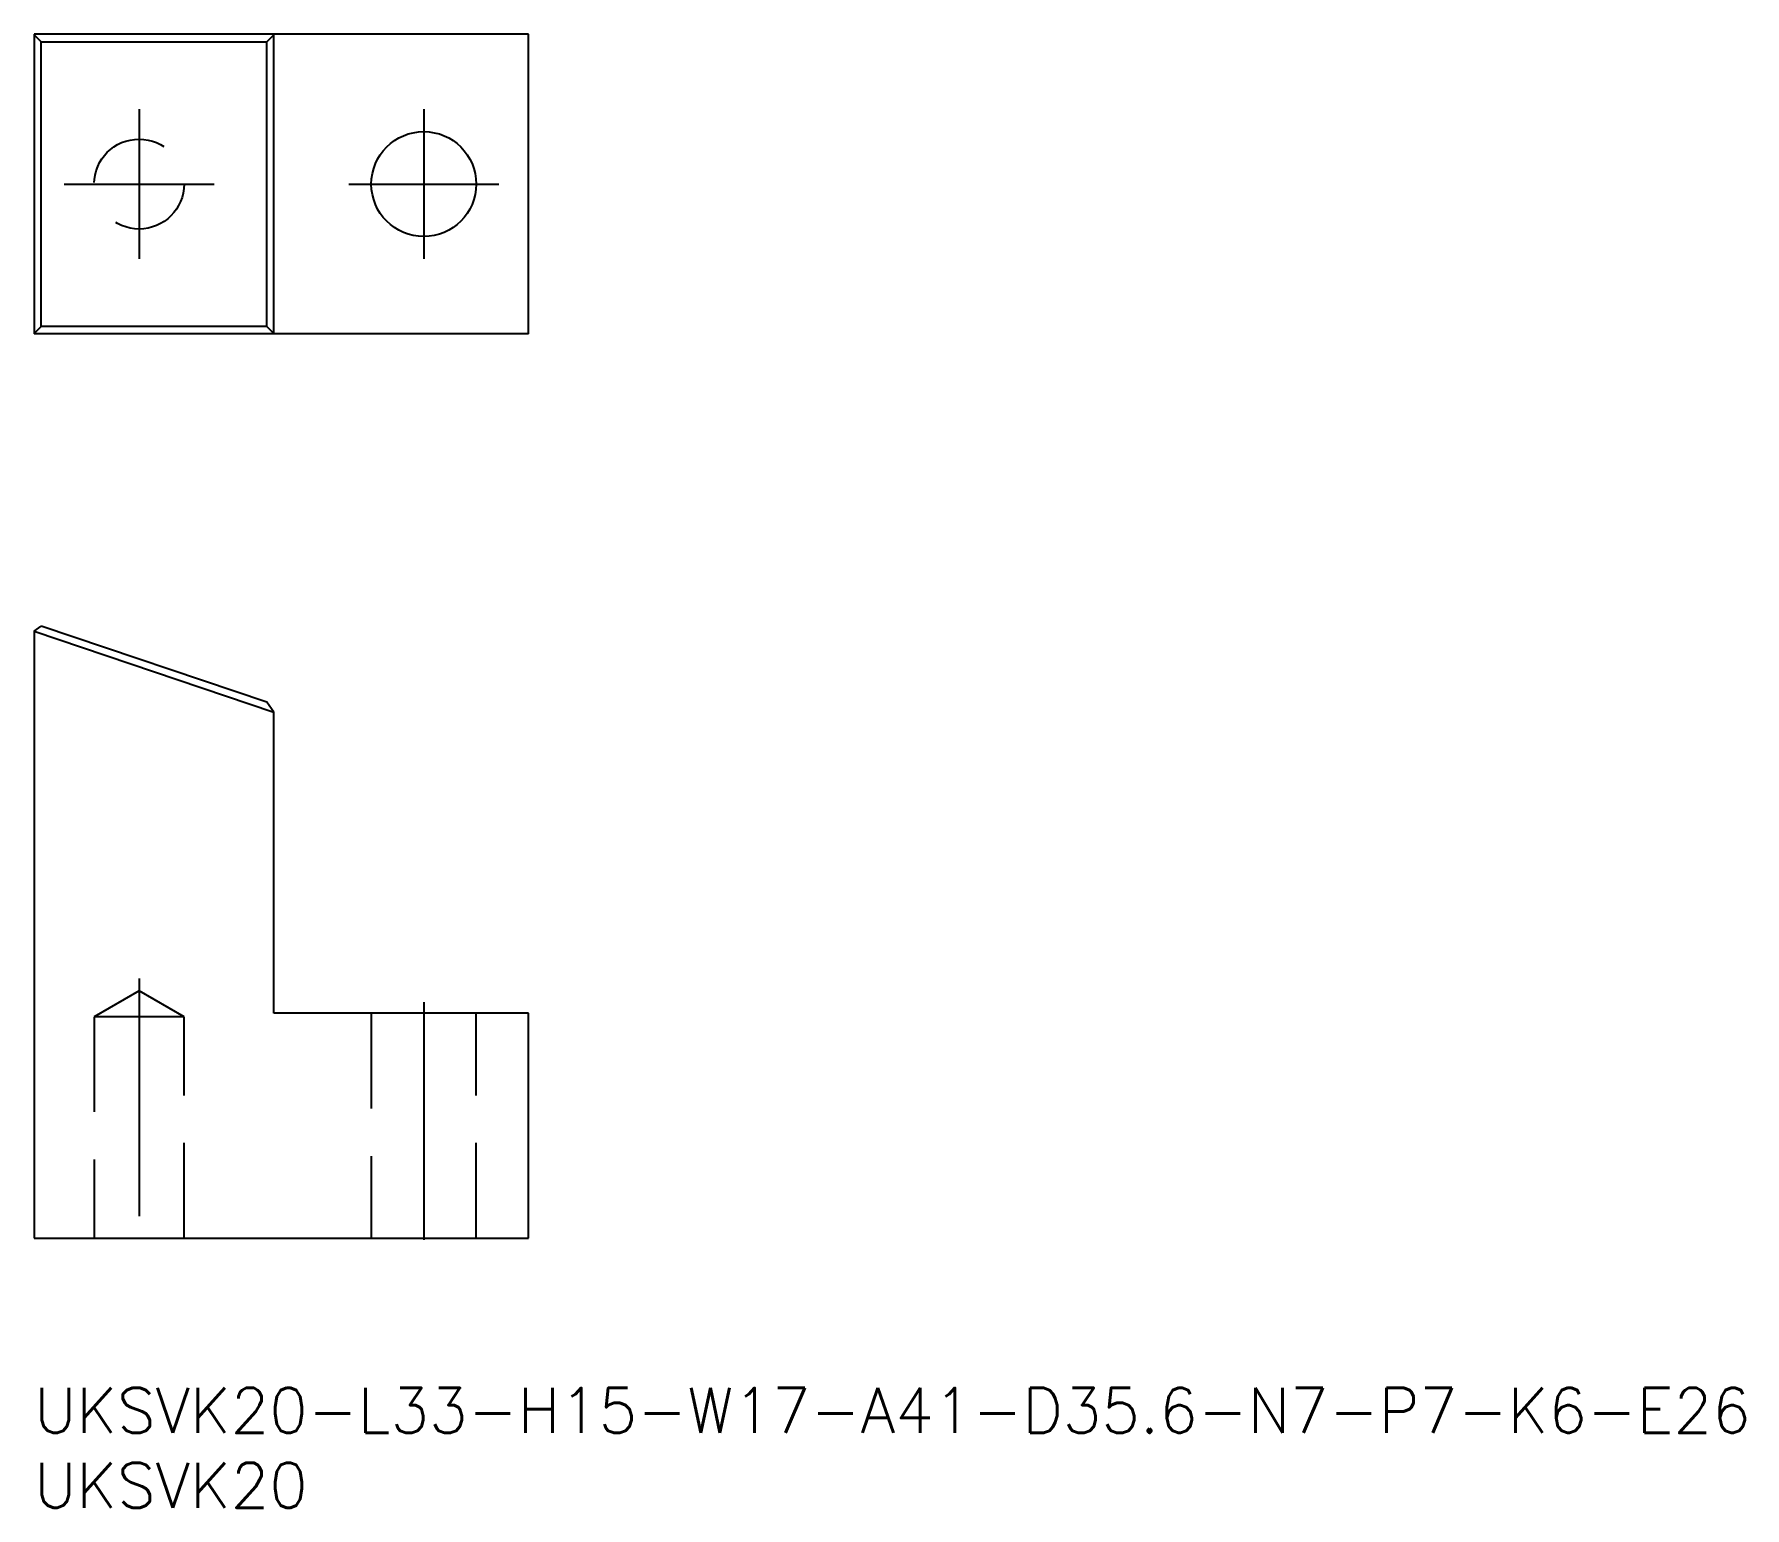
# Model space of a CAD drawing. Extents: x 0 to 114, y -8 to 90.
import ezdxf

# ---------------------------------------------------------------- set-up
doc = ezdxf.new("R2010")
doc.units = 0
doc.header["$LTSCALE"] = 0.5
doc.linetypes.add('CENTER', pattern=[50.8, 31.75, -6.35, 6.35, -6.35])
doc.linetypes.add('DASHED', pattern=[19.05, 12.7, -6.35])
for name, color, linetype in [('MSM_CENTER', 1, 'CENTER'), ('MSM_CONTINUOUS', 7, 'CONTINUOUS'), ('MSM_DASHED', 4, 'DASHED'), ('MSM_PART_NUMBER', 7, 'CONTINUOUS')]:
    doc.layers.add(name, color=color, linetype=linetype)
doc.styles.get("Standard").update_dxf_attribs({"font": 'txt.shx', "height": 3, "bigfont": 'bigfont.shx'})

# ---------------------------------------------------------------- blocks, each defined once
blk = doc.blocks.new('*U22')
at = {"layer": 'MSM_PART_NUMBER'}
blk.add_text('UKSVK20-L33-H15-W17-A41-D35.6-N7-P7-K6-E26', height=3, dxfattribs=at).set_placement((0, -3))
blk = doc.blocks.new('*U23')
at = {"layer": 'MSM_PART_NUMBER'}
blk.add_text('UKSVK20', height=3, dxfattribs=at).set_placement((0, -8))

msp = doc.modelspace()

# ---------------------------------------------------------------- linework, layer by layer
at = {"layer": 'MSM_CENTER'}
for p, q in [((7, 85.34), (7, 75.34)), ((26, 85.34), (26, 75.34)), ((2, 80.34), (12, 80.34)), ((21, 80.34), (31, 80.34)), ((7, 27.33), (7, 9.18)), ((26, 25.75), (26, 9.25))]:
    msp.add_line(p, q, dxfattribs=at)
at = {"layer": 'MSM_CONTINUOUS'}
for p, q in [((33, 90.34), (0, 90.34)), ((0, 90.34), (0, 70.34)), ((0.47, 89.84), (0, 90.31)), ((16, 90.31), (15.53, 89.84)), ((16, 70.34), (16, 90.34)), ((33, 70.34), (33, 90.34)), ((0.47, 70.84), (0.47, 89.84)), ((0.47, 89.84), (15.53, 89.84)), ((15.53, 70.84), (15.53, 89.84)), ((0, 70.37), (0.47, 70.84)), ((15.53, 70.84), (0.47, 70.84)), ((16, 70.37), (15.53, 70.84)), ((33, 70.34), (0, 70.34)), ((0, 50.5), (0.47, 50.84)), ((0, 50.5), (0, 10)), ((16, 45.07), (0, 50.47)), ((15.53, 45.76), (0.47, 50.84)), ((16, 45.1), (15.53, 45.76)), ((16, 25), (16, 45.1)), ((33, 25), (16, 25)), ((33, 10), (33, 25)), ((0, 10), (33, 10))]:
    msp.add_line(p, q, dxfattribs=at)
msp.add_circle((26, 80.34), 3.5, dxfattribs=at)
at = {"layer": 'MSM_DASHED'}
for p, q in [((7, 26.5), (4, 24.77)), ((10, 24.77), (7, 26.5)), ((4, 24.77), (4, 10)), ((10, 24.77), (4, 24.77)), ((10, 10), (10, 24.77)), ((22.5, 25), (22.5, 10)), ((29.5, 10), (29.5, 25))]:
    msp.add_line(p, q, dxfattribs=at)
msp.add_circle((7, 80.34), 3, dxfattribs=at)

# ---------------------------------------------------------------- block references
at = {"layer": 'MSM_CONTINUOUS'}
for name in ['*U22', '*U23']:
    msp.add_blockref(name, (0, 0), dxfattribs=at)

doc.saveas('drawing.dxf')
